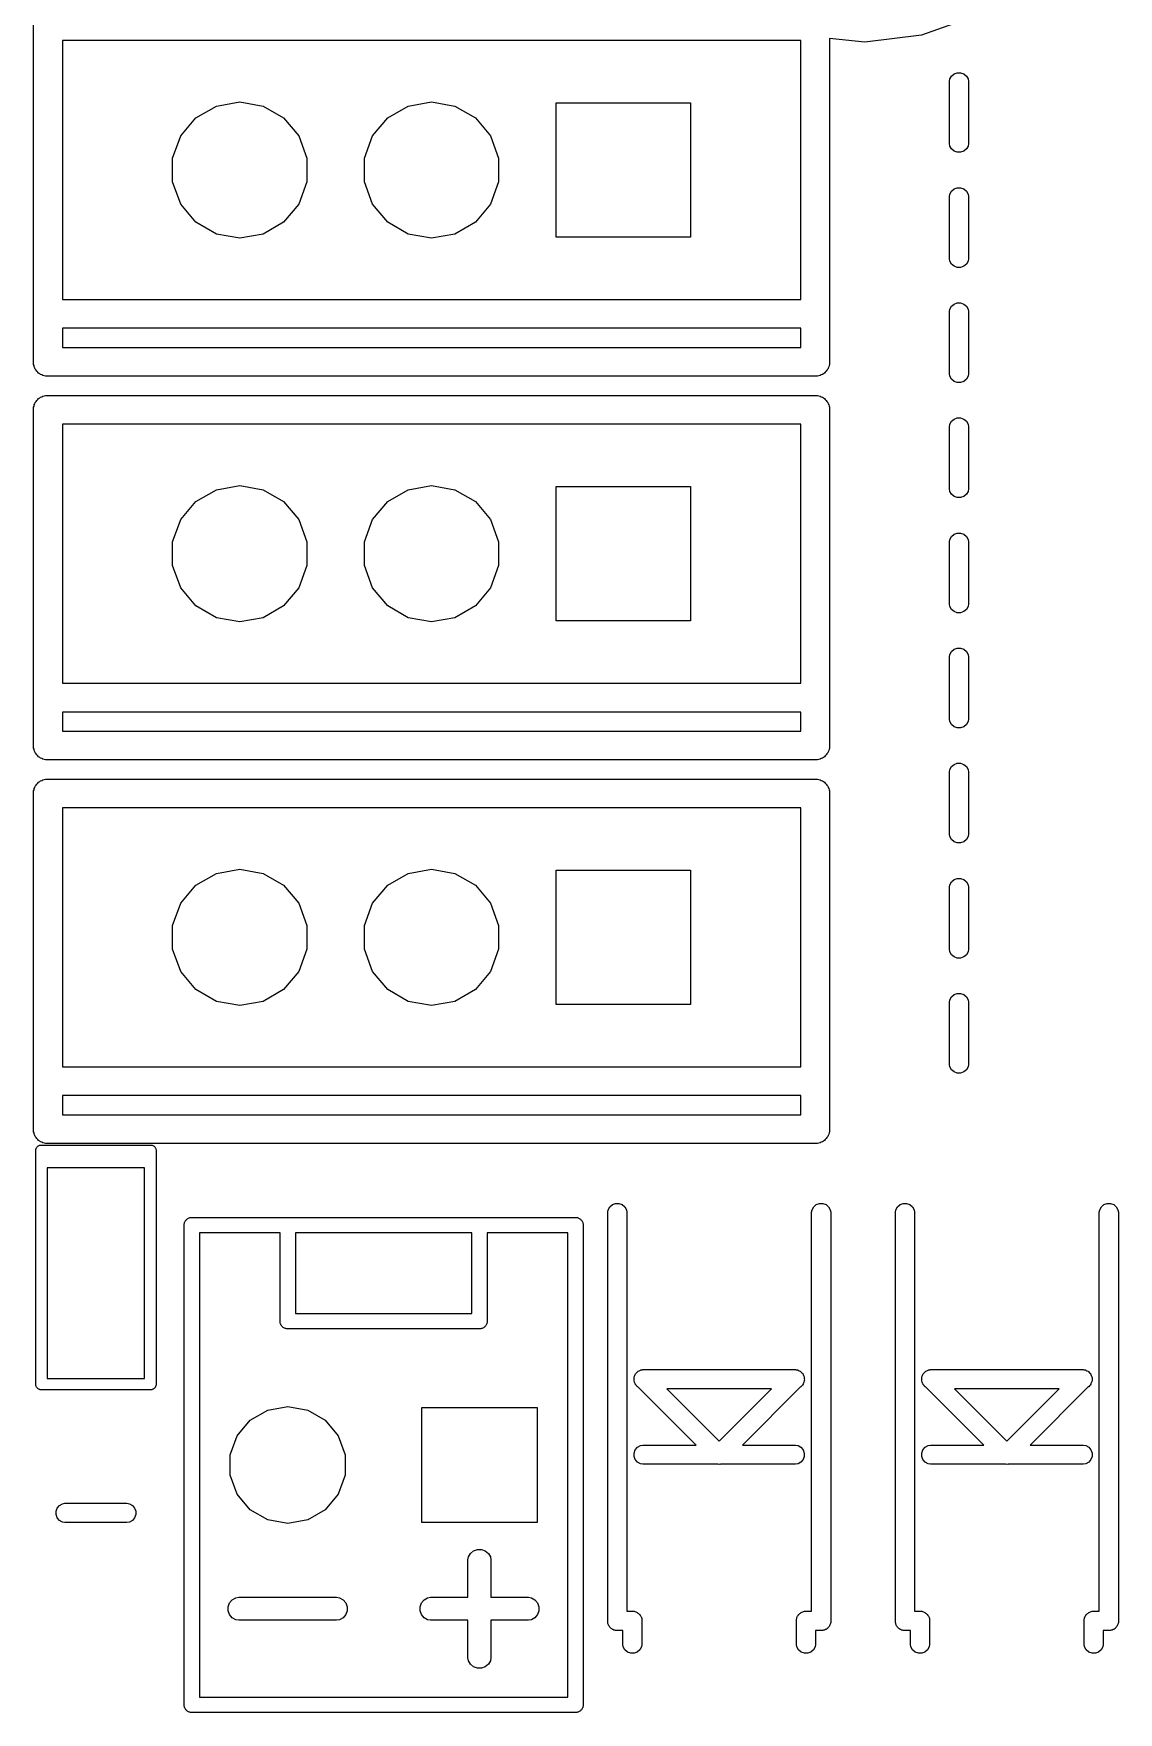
# Model space of a CAD drawing. Extents: x 51 to 149, y -134 to -32.
# Drawn here: x 66.48 to 80.85, y -133.45 to -111.22 of the extents above; entities that cross this region are included whole.
import ezdxf

# ---------------------------------------------------------------- set-up
doc = ezdxf.new("R2010")
doc.units = 0
doc.header["$MEASUREMENT"] = 0
doc.layers.add('BLACK', color=7, linetype='CONTINUOUS')

msp = doc.modelspace()

# ---------------------------------------------------------------- linework, layer by layer
at = {"layer": 'BLACK', "linetype": 'CONTINUOUS'}
for p, q in [((66.4845, -114.952), (66.4845, -111.108)), ((78.9541, -110.993), (78.2431, -111.246)), ((66.8655, -111.316), (66.8655, -114.744)), ((76.6445, -111.316), (66.8655, -111.316)), ((76.6445, -114.744), (76.6445, -111.316)), ((77.4936, -111.335), (77.0255, -111.286)), ((77.0255, -111.286), (77.0255, -115.587)), ((78.2431, -111.246), (77.4936, -111.335)), ((78.6188, -111.824), (78.6412, -111.785)), ((78.6412, -111.785), (78.6755, -111.756)), ((78.6755, -111.756), (78.7176, -111.741)), ((78.7176, -111.741), (78.7624, -111.741)), ((78.7624, -111.741), (78.8045, -111.756)), ((78.8045, -111.756), (78.8388, -111.785)), ((78.8388, -111.785), (78.8612, -111.824)), ((78.613, -111.857), (78.6188, -111.824)), ((78.613, -112.679), (78.613, -111.857)), ((78.8612, -111.824), (78.867, -111.857)), ((78.867, -111.857), (78.867, -112.679)), ((68.6347, -112.338), (68.9063, -112.182)), ((68.9063, -112.182), (69.215, -112.127)), ((69.215, -112.127), (69.5237, -112.182)), ((69.5237, -112.182), (69.7953, -112.338)), ((71.1747, -112.338), (71.4463, -112.182)), ((71.4463, -112.182), (71.755, -112.127)), ((71.755, -112.127), (72.0637, -112.182)), ((72.0637, -112.182), (72.3353, -112.338)), ((73.406, -113.919), (73.406, -112.141)), ((73.406, -112.141), (75.184, -112.141)), ((75.184, -112.141), (75.184, -113.919)), ((68.4332, -112.579), (68.6347, -112.338)), ((69.7953, -112.338), (69.9968, -112.579)), ((70.9732, -112.579), (71.1747, -112.338)), ((72.3353, -112.338), (72.5368, -112.579)), ((68.326, -112.873), (68.4332, -112.579)), ((69.9968, -112.579), (70.104, -112.873)), ((70.866, -112.873), (70.9732, -112.579)), ((72.5368, -112.579), (72.644, -112.873)), ((78.6188, -112.712), (78.613, -112.679)), ((78.867, -112.679), (78.8612, -112.712)), ((68.326, -113.187), (68.326, -112.873)), ((70.104, -112.873), (70.104, -113.187)), ((70.866, -113.187), (70.866, -112.873)), ((72.644, -112.873), (72.644, -113.187)), ((78.6412, -112.751), (78.6188, -112.712)), ((78.6755, -112.78), (78.6412, -112.751)), ((78.7176, -112.795), (78.6755, -112.78)), ((78.7624, -112.795), (78.7176, -112.795)), ((78.8045, -112.78), (78.7624, -112.795)), ((78.8388, -112.751), (78.8045, -112.78)), ((78.8612, -112.712), (78.8388, -112.751)), ((68.4332, -113.481), (68.326, -113.187)), ((70.104, -113.187), (69.9968, -113.481)), ((70.9732, -113.481), (70.866, -113.187)), ((72.644, -113.187), (72.5368, -113.481)), ((78.613, -113.381), (78.6188, -113.348)), ((78.6188, -113.348), (78.6412, -113.309)), ((78.6412, -113.309), (78.6755, -113.28)), ((78.6755, -113.28), (78.7176, -113.265)), ((78.7176, -113.265), (78.7624, -113.265)), ((78.7624, -113.265), (78.8045, -113.28)), ((78.8045, -113.28), (78.8388, -113.309)), ((78.8388, -113.309), (78.8612, -113.348)), ((78.8612, -113.348), (78.867, -113.381)), ((68.6347, -113.722), (68.4332, -113.481)), ((69.9968, -113.481), (69.7953, -113.722)), ((71.1747, -113.722), (70.9732, -113.481)), ((72.5368, -113.481), (72.3353, -113.722)), ((78.613, -114.203), (78.613, -113.381)), ((78.867, -113.381), (78.867, -114.203)), ((68.9063, -113.878), (68.6347, -113.722)), ((69.7953, -113.722), (69.5237, -113.878)), ((71.4463, -113.878), (71.1747, -113.722)), ((72.3353, -113.722), (72.0637, -113.878)), ((69.215, -113.933), (68.9063, -113.878)), ((69.5237, -113.878), (69.215, -113.933)), ((71.755, -113.933), (71.4463, -113.878)), ((72.0637, -113.878), (71.755, -113.933)), ((75.184, -113.919), (73.406, -113.919)), ((78.6188, -114.236), (78.613, -114.203)), ((78.6412, -114.275), (78.6188, -114.236)), ((78.8612, -114.236), (78.8388, -114.275)), ((78.867, -114.203), (78.8612, -114.236)), ((78.6755, -114.304), (78.6412, -114.275)), ((78.7176, -114.319), (78.6755, -114.304)), ((78.7624, -114.319), (78.7176, -114.319)), ((78.8045, -114.304), (78.7624, -114.319)), ((78.8388, -114.275), (78.8045, -114.304)), ((66.8655, -114.744), (76.6445, -114.744)), ((78.613, -114.905), (78.6188, -114.872)), ((78.613, -115.727), (78.613, -114.905)), ((78.6188, -114.872), (78.6412, -114.833)), ((78.6412, -114.833), (78.6755, -114.804)), ((78.6755, -114.804), (78.7176, -114.789)), ((78.7176, -114.789), (78.7624, -114.789)), ((78.7624, -114.789), (78.8045, -114.804)), ((78.8045, -114.804), (78.8388, -114.833)), ((78.8388, -114.833), (78.8612, -114.872)), ((78.8612, -114.872), (78.867, -114.905)), ((78.867, -114.905), (78.867, -115.727)), ((66.4845, -115.587), (66.4845, -114.952)), ((66.4845, -114.952), (66.4845, -114.952)), ((66.8655, -115.125), (66.8655, -115.379)), ((76.6445, -115.125), (66.8655, -115.125)), ((76.6445, -115.379), (76.6445, -115.125)), ((66.4845, -115.604), (66.4845, -115.587)), ((66.4845, -115.587), (66.4845, -115.587)), ((66.8655, -115.379), (76.6445, -115.379)), ((77.0255, -115.587), (77.0255, -115.604)), ((77.0255, -115.587), (77.0255, -115.587)), ((66.4903, -115.619), (66.4845, -115.604)), ((66.4932, -115.636), (66.4903, -115.619)), ((66.5017, -115.651), (66.4932, -115.636)), ((66.5075, -115.667), (66.5017, -115.651)), ((66.5184, -115.68), (66.5075, -115.667)), ((66.5268, -115.694), (66.5184, -115.68)), ((66.5398, -115.705), (66.5268, -115.694)), ((66.5507, -115.718), (66.5398, -115.705)), ((66.5653, -115.727), (66.5507, -115.718)), ((66.5783, -115.738), (66.5653, -115.727)), ((66.5942, -115.743), (66.5783, -115.738)), ((66.6088, -115.752), (66.5942, -115.743)), ((66.6255, -115.755), (66.6088, -115.752)), ((66.6414, -115.76), (66.6255, -115.755)), ((66.6583, -115.76), (66.6414, -115.76)), ((76.8517, -115.76), (66.6583, -115.76)), ((66.6583, -115.76), (66.6583, -115.76)), ((76.8686, -115.76), (76.8517, -115.76)), ((76.8517, -115.76), (76.8517, -115.76)), ((76.8845, -115.755), (76.8686, -115.76)), ((76.9012, -115.752), (76.8845, -115.755)), ((76.9158, -115.743), (76.9012, -115.752)), ((76.9317, -115.738), (76.9158, -115.743)), ((76.9447, -115.727), (76.9317, -115.738)), ((76.9593, -115.718), (76.9447, -115.727)), ((76.9702, -115.705), (76.9593, -115.718)), ((76.9832, -115.694), (76.9702, -115.705)), ((76.9916, -115.68), (76.9832, -115.694)), ((77.0025, -115.667), (76.9916, -115.68)), ((77.0083, -115.651), (77.0025, -115.667)), ((77.0168, -115.636), (77.0083, -115.651)), ((77.0197, -115.619), (77.0168, -115.636)), ((77.0255, -115.604), (77.0197, -115.619)), ((78.6188, -115.76), (78.613, -115.727)), ((78.6412, -115.799), (78.6188, -115.76)), ((78.6755, -115.828), (78.6412, -115.799)), ((78.8388, -115.799), (78.8045, -115.828)), ((78.8612, -115.76), (78.8388, -115.799)), ((78.867, -115.727), (78.8612, -115.76)), ((66.5783, -116.037), (66.5942, -116.032)), ((66.5942, -116.032), (66.6088, -116.023)), ((66.6088, -116.023), (66.6255, -116.02)), ((66.6255, -116.02), (66.6414, -116.015)), ((66.6414, -116.015), (66.6583, -116.015)), ((66.6583, -116.015), (66.6583, -116.014)), ((66.6583, -116.014), (76.8517, -116.014)), ((76.8517, -116.014), (76.8517, -116.015)), ((76.8517, -116.015), (76.8686, -116.015)), ((76.8686, -116.015), (76.8845, -116.02)), ((76.8845, -116.02), (76.9012, -116.023)), ((76.9012, -116.023), (76.9158, -116.032)), ((76.9158, -116.032), (76.9317, -116.037)), ((78.7176, -115.843), (78.6755, -115.828)), ((78.7624, -115.843), (78.7176, -115.843)), ((78.8045, -115.828), (78.7624, -115.843)), ((66.4845, -116.171), (66.4903, -116.156)), ((66.4845, -116.188), (66.4845, -116.171)), ((66.4845, -120.032), (66.4845, -116.188)), ((66.4903, -116.156), (66.4932, -116.139)), ((66.4932, -116.139), (66.5017, -116.124)), ((66.5017, -116.124), (66.5075, -116.108)), ((66.5075, -116.108), (66.5184, -116.095)), ((66.5184, -116.095), (66.5268, -116.081)), ((66.5268, -116.081), (66.5398, -116.07)), ((66.5398, -116.07), (66.5507, -116.057)), ((66.5507, -116.057), (66.5653, -116.048)), ((66.5653, -116.048), (66.5783, -116.037)), ((76.9317, -116.037), (76.9447, -116.048)), ((76.9447, -116.048), (76.9593, -116.057)), ((76.9593, -116.057), (76.9702, -116.07)), ((76.9702, -116.07), (76.9832, -116.081)), ((76.9832, -116.081), (76.9916, -116.095)), ((76.9916, -116.095), (77.0025, -116.108)), ((77.0025, -116.108), (77.0083, -116.124)), ((77.0083, -116.124), (77.0168, -116.139)), ((77.0168, -116.139), (77.0197, -116.156)), ((77.0197, -116.156), (77.0255, -116.171)), ((77.0255, -116.171), (77.0255, -116.188)), ((77.0255, -116.188), (77.0255, -116.188)), ((77.0255, -116.188), (77.0255, -120.667)), ((66.8655, -116.395), (66.8655, -119.825)), ((76.6445, -116.395), (66.8655, -116.395)), ((76.6445, -119.825), (76.6445, -116.395)), ((78.613, -116.429), (78.6188, -116.396)), ((78.613, -117.251), (78.613, -116.429)), ((78.6188, -116.396), (78.6412, -116.357)), ((78.6412, -116.357), (78.6755, -116.328)), ((78.6755, -116.328), (78.7176, -116.313)), ((78.7176, -116.313), (78.7624, -116.313)), ((78.7624, -116.313), (78.8045, -116.328)), ((78.8045, -116.328), (78.8388, -116.357)), ((78.8388, -116.357), (78.8612, -116.396)), ((78.8612, -116.396), (78.867, -116.429)), ((78.867, -116.429), (78.867, -117.251)), ((68.6347, -117.418), (68.9063, -117.262)), ((68.9063, -117.262), (69.215, -117.207)), ((69.215, -117.207), (69.5237, -117.262)), ((69.5237, -117.262), (69.7953, -117.418)), ((71.1747, -117.418), (71.4463, -117.262)), ((71.4463, -117.262), (71.755, -117.207)), ((71.755, -117.207), (72.0637, -117.262)), ((72.0637, -117.262), (72.3353, -117.418)), ((73.406, -118.999), (73.406, -117.221)), ((73.406, -117.221), (75.184, -117.221)), ((75.184, -117.221), (75.184, -118.999)), ((78.6188, -117.284), (78.613, -117.251)), ((78.6412, -117.323), (78.6188, -117.284)), ((78.6755, -117.352), (78.6412, -117.323)), ((78.7176, -117.367), (78.6755, -117.352)), ((78.7624, -117.367), (78.7176, -117.367)), ((78.8045, -117.352), (78.7624, -117.367)), ((78.8388, -117.323), (78.8045, -117.352)), ((78.8612, -117.284), (78.8388, -117.323)), ((78.867, -117.251), (78.8612, -117.284)), ((68.4332, -117.659), (68.6347, -117.418)), ((69.7953, -117.418), (69.9968, -117.659)), ((70.9732, -117.659), (71.1747, -117.418)), ((72.3353, -117.418), (72.5368, -117.659)), ((68.326, -117.953), (68.4332, -117.659)), ((69.9968, -117.659), (70.104, -117.953)), ((70.866, -117.953), (70.9732, -117.659)), ((72.5368, -117.659), (72.644, -117.953)), ((68.326, -118.267), (68.326, -117.953)), ((70.104, -117.953), (70.104, -118.267)), ((70.866, -118.267), (70.866, -117.953)), ((72.644, -117.953), (72.644, -118.267)), ((78.613, -117.953), (78.6188, -117.92)), ((78.613, -118.775), (78.613, -117.953)), ((78.6188, -117.92), (78.6412, -117.881)), ((78.6412, -117.881), (78.6755, -117.852)), ((78.6755, -117.852), (78.7176, -117.837)), ((78.7176, -117.837), (78.7624, -117.837)), ((78.7624, -117.837), (78.8045, -117.852)), ((78.8045, -117.852), (78.8388, -117.881)), ((78.8388, -117.881), (78.8612, -117.92)), ((78.8612, -117.92), (78.867, -117.953)), ((78.867, -117.953), (78.867, -118.775)), ((68.4332, -118.561), (68.326, -118.267)), ((70.104, -118.267), (69.9968, -118.561)), ((70.9732, -118.561), (70.866, -118.267)), ((72.644, -118.267), (72.5368, -118.561)), ((68.6347, -118.802), (68.4332, -118.561)), ((69.9968, -118.561), (69.7953, -118.802)), ((71.1747, -118.802), (70.9732, -118.561)), ((72.5368, -118.561), (72.3353, -118.802)), ((68.9063, -118.958), (68.6347, -118.802)), ((69.7953, -118.802), (69.5237, -118.958)), ((71.4463, -118.958), (71.1747, -118.802)), ((72.3353, -118.802), (72.0637, -118.958)), ((78.6188, -118.808), (78.613, -118.775)), ((78.6412, -118.847), (78.6188, -118.808)), ((78.6755, -118.876), (78.6412, -118.847)), ((78.7176, -118.891), (78.6755, -118.876)), ((78.7624, -118.891), (78.7176, -118.891)), ((78.8045, -118.876), (78.7624, -118.891)), ((78.8388, -118.847), (78.8045, -118.876)), ((78.8612, -118.808), (78.8388, -118.847)), ((78.867, -118.775), (78.8612, -118.808)), ((69.215, -119.013), (68.9063, -118.958)), ((69.5237, -118.958), (69.215, -119.013)), ((71.755, -119.013), (71.4463, -118.958)), ((72.0637, -118.958), (71.755, -119.013)), ((75.184, -118.999), (73.406, -118.999)), ((78.6755, -119.376), (78.7176, -119.361)), ((78.7176, -119.361), (78.7624, -119.361)), ((78.7624, -119.361), (78.8045, -119.376)), ((78.613, -119.477), (78.6188, -119.444)), ((78.613, -120.299), (78.613, -119.477)), ((78.6188, -119.444), (78.6412, -119.405)), ((78.6412, -119.405), (78.6755, -119.376)), ((78.8045, -119.376), (78.8388, -119.405)), ((78.8388, -119.405), (78.8612, -119.444)), ((78.8612, -119.444), (78.867, -119.477)), ((78.867, -119.477), (78.867, -120.299)), ((66.4845, -120.667), (66.4845, -120.032)), ((66.4845, -120.032), (66.4845, -120.032)), ((66.8655, -119.825), (76.6445, -119.825)), ((66.8655, -120.206), (66.8655, -120.459)), ((76.6445, -120.206), (66.8655, -120.206)), ((76.6445, -120.459), (76.6445, -120.206)), ((66.8655, -120.459), (76.6445, -120.459)), ((78.6188, -120.332), (78.613, -120.299)), ((78.6412, -120.371), (78.6188, -120.332)), ((78.6755, -120.4), (78.6412, -120.371)), ((78.7176, -120.415), (78.6755, -120.4)), ((78.7624, -120.415), (78.7176, -120.415)), ((78.8045, -120.4), (78.7624, -120.415)), ((78.8388, -120.371), (78.8045, -120.4)), ((78.8612, -120.332), (78.8388, -120.371)), ((78.867, -120.299), (78.8612, -120.332)), ((66.4845, -120.684), (66.4845, -120.667)), ((66.4845, -120.667), (66.4845, -120.667)), ((66.4903, -120.699), (66.4845, -120.684)), ((66.4932, -120.716), (66.4903, -120.699)), ((77.0197, -120.699), (77.0168, -120.716)), ((77.0255, -120.684), (77.0197, -120.699)), ((77.0255, -120.667), (77.0255, -120.684)), ((77.0255, -120.667), (77.0255, -120.667)), ((66.5017, -120.731), (66.4932, -120.716)), ((66.5075, -120.747), (66.5017, -120.731)), ((66.5184, -120.76), (66.5075, -120.747)), ((66.5268, -120.774), (66.5184, -120.76)), ((66.5398, -120.785), (66.5268, -120.774)), ((66.5507, -120.798), (66.5398, -120.785)), ((66.5653, -120.807), (66.5507, -120.798)), ((66.5783, -120.818), (66.5653, -120.807)), ((66.5942, -120.823), (66.5783, -120.818)), ((66.6088, -120.832), (66.5942, -120.823)), ((66.6255, -120.835), (66.6088, -120.832)), ((66.6414, -120.84), (66.6255, -120.835)), ((66.6583, -120.84), (66.6414, -120.84)), ((76.8517, -120.84), (66.6583, -120.84)), ((66.6583, -120.84), (66.6583, -120.84)), ((76.8686, -120.84), (76.8517, -120.84)), ((76.8517, -120.84), (76.8517, -120.84)), ((76.8845, -120.835), (76.8686, -120.84)), ((76.9012, -120.832), (76.8845, -120.835)), ((76.9158, -120.823), (76.9012, -120.832)), ((76.9317, -120.818), (76.9158, -120.823)), ((76.9447, -120.807), (76.9317, -120.818)), ((76.9593, -120.798), (76.9447, -120.807)), ((76.9702, -120.785), (76.9593, -120.798)), ((76.9832, -120.774), (76.9702, -120.785)), ((76.9916, -120.76), (76.9832, -120.774)), ((77.0025, -120.747), (76.9916, -120.76)), ((77.0083, -120.731), (77.0025, -120.747)), ((77.0168, -120.716), (77.0083, -120.731)), ((78.6412, -120.929), (78.6755, -120.9)), ((78.6755, -120.9), (78.7176, -120.885)), ((78.7176, -120.885), (78.7624, -120.885)), ((78.7624, -120.885), (78.8045, -120.9)), ((78.8045, -120.9), (78.8388, -120.929)), ((66.5398, -121.15), (66.5507, -121.137)), ((66.5507, -121.137), (66.5653, -121.128)), ((66.5653, -121.128), (66.5783, -121.117)), ((66.5783, -121.117), (66.5942, -121.112)), ((66.5942, -121.112), (66.6088, -121.103)), ((66.6088, -121.103), (66.6255, -121.1)), ((66.6255, -121.1), (66.6414, -121.095)), ((66.6414, -121.095), (66.6583, -121.095)), ((66.6583, -121.095), (66.6583, -121.094)), ((66.6583, -121.094), (76.8517, -121.094)), ((76.8517, -121.094), (76.8517, -121.095)), ((76.8517, -121.095), (76.8686, -121.095)), ((76.8686, -121.095), (76.8845, -121.1)), ((76.8845, -121.1), (76.9012, -121.103)), ((76.9012, -121.103), (76.9158, -121.112)), ((76.9158, -121.112), (76.9317, -121.117)), ((76.9317, -121.117), (76.9447, -121.128)), ((76.9447, -121.128), (76.9593, -121.137)), ((76.9593, -121.137), (76.9702, -121.15)), ((78.613, -121.001), (78.6188, -120.968)), ((78.613, -121.823), (78.613, -121.001)), ((78.6188, -120.968), (78.6412, -120.929)), ((78.8388, -120.929), (78.8612, -120.968)), ((78.8612, -120.968), (78.867, -121.001)), ((78.867, -121.001), (78.867, -121.823)), ((66.4845, -121.251), (66.4903, -121.236)), ((66.4845, -121.268), (66.4845, -121.251)), ((66.4845, -125.112), (66.4845, -121.268)), ((66.4903, -121.236), (66.4932, -121.219)), ((66.4932, -121.219), (66.5017, -121.204)), ((66.5017, -121.204), (66.5075, -121.188)), ((66.5075, -121.188), (66.5184, -121.175)), ((66.5184, -121.175), (66.5268, -121.161)), ((66.5268, -121.161), (66.5398, -121.15)), ((76.9702, -121.15), (76.9832, -121.161)), ((76.9832, -121.161), (76.9916, -121.175)), ((76.9916, -121.175), (77.0025, -121.188)), ((77.0025, -121.188), (77.0083, -121.204)), ((77.0083, -121.204), (77.0168, -121.219)), ((77.0168, -121.219), (77.0197, -121.236)), ((77.0197, -121.236), (77.0255, -121.251)), ((77.0255, -121.251), (77.0255, -121.268)), ((77.0255, -121.268), (77.0255, -121.268)), ((77.0255, -121.268), (77.0255, -125.747)), ((66.8655, -121.475), (66.8655, -124.904)), ((76.6445, -121.475), (66.8655, -121.475)), ((76.6445, -124.904), (76.6445, -121.475)), ((78.6188, -121.856), (78.613, -121.823)), ((78.6412, -121.895), (78.6188, -121.856)), ((78.6755, -121.924), (78.6412, -121.895)), ((78.7176, -121.939), (78.6755, -121.924)), ((78.7624, -121.939), (78.7176, -121.939)), ((78.8045, -121.924), (78.7624, -121.939)), ((78.8388, -121.895), (78.8045, -121.924)), ((78.8612, -121.856), (78.8388, -121.895)), ((78.867, -121.823), (78.8612, -121.856)), ((68.6347, -122.498), (68.9063, -122.342)), ((68.9063, -122.342), (69.215, -122.287)), ((69.215, -122.287), (69.5237, -122.342)), ((69.5237, -122.342), (69.7953, -122.498)), ((71.1747, -122.498), (71.4463, -122.342)), ((71.4463, -122.342), (71.755, -122.287)), ((71.755, -122.287), (72.0637, -122.342)), ((72.0637, -122.342), (72.3353, -122.498)), ((73.406, -124.079), (73.406, -122.301)), ((73.406, -122.301), (75.184, -122.301)), ((75.184, -122.301), (75.184, -124.079)), ((78.6188, -122.492), (78.6412, -122.453)), ((78.6412, -122.453), (78.6755, -122.424)), ((78.6755, -122.424), (78.7176, -122.409)), ((78.7176, -122.409), (78.7624, -122.409)), ((78.7624, -122.409), (78.8045, -122.424)), ((78.8045, -122.424), (78.8388, -122.453)), ((78.8388, -122.453), (78.8612, -122.492)), ((68.4332, -122.739), (68.6347, -122.498)), ((69.7953, -122.498), (69.9968, -122.739)), ((70.9732, -122.739), (71.1747, -122.498)), ((72.3353, -122.498), (72.5368, -122.739)), ((78.613, -122.525), (78.6188, -122.492)), ((78.613, -123.347), (78.613, -122.525)), ((78.8612, -122.492), (78.867, -122.525)), ((78.867, -122.525), (78.867, -123.347)), ((68.326, -123.033), (68.4332, -122.739)), ((69.9968, -122.739), (70.104, -123.033)), ((70.866, -123.033), (70.9732, -122.739)), ((72.5368, -122.739), (72.644, -123.033)), ((68.326, -123.347), (68.326, -123.033)), ((70.104, -123.033), (70.104, -123.347)), ((70.866, -123.347), (70.866, -123.033)), ((72.644, -123.033), (72.644, -123.347)), ((68.4332, -123.641), (68.326, -123.347)), ((70.104, -123.347), (69.9968, -123.641)), ((70.9732, -123.641), (70.866, -123.347)), ((72.644, -123.347), (72.5368, -123.641)), ((78.6188, -123.38), (78.613, -123.347)), ((78.867, -123.347), (78.8612, -123.38)), ((78.6412, -123.419), (78.6188, -123.38)), ((78.6755, -123.448), (78.6412, -123.419)), ((78.7176, -123.463), (78.6755, -123.448)), ((78.7624, -123.463), (78.7176, -123.463)), ((78.8045, -123.448), (78.7624, -123.463)), ((78.8388, -123.419), (78.8045, -123.448)), ((78.8612, -123.38), (78.8388, -123.419)), ((68.6347, -123.882), (68.4332, -123.641)), ((69.9968, -123.641), (69.7953, -123.882)), ((71.1747, -123.882), (70.9732, -123.641)), ((72.5368, -123.641), (72.3353, -123.882)), ((68.9063, -124.038), (68.6347, -123.882)), ((69.7953, -123.882), (69.5237, -124.038)), ((71.4463, -124.038), (71.1747, -123.882)), ((72.3353, -123.882), (72.0637, -124.038)), ((78.613, -124.049), (78.6188, -124.016)), ((78.6188, -124.016), (78.6412, -123.977)), ((78.6412, -123.977), (78.6755, -123.948)), ((78.6755, -123.948), (78.7176, -123.933)), ((78.7176, -123.933), (78.7624, -123.933)), ((78.7624, -123.933), (78.8045, -123.948)), ((78.8045, -123.948), (78.8388, -123.977)), ((78.8388, -123.977), (78.8612, -124.016)), ((78.8612, -124.016), (78.867, -124.049)), ((69.215, -124.093), (68.9063, -124.038)), ((69.5237, -124.038), (69.215, -124.093)), ((71.755, -124.093), (71.4463, -124.038)), ((72.0637, -124.038), (71.755, -124.093)), ((75.184, -124.079), (73.406, -124.079)), ((78.613, -124.871), (78.613, -124.049)), ((78.867, -124.049), (78.867, -124.871)), ((66.8655, -124.904), (76.6445, -124.904)), ((78.6188, -124.904), (78.613, -124.871)), ((78.6412, -124.943), (78.6188, -124.904)), ((78.8612, -124.904), (78.8388, -124.943)), ((78.867, -124.871), (78.8612, -124.904)), ((66.4845, -125.747), (66.4845, -125.112)), ((66.4845, -125.112), (66.4845, -125.112)), ((78.6755, -124.972), (78.6412, -124.943)), ((78.7176, -124.987), (78.6755, -124.972)), ((78.7624, -124.987), (78.7176, -124.987)), ((78.8045, -124.972), (78.7624, -124.987)), ((78.8388, -124.943), (78.8045, -124.972)), ((66.8655, -125.285), (66.8655, -125.539)), ((76.6445, -125.285), (66.8655, -125.285)), ((76.6445, -125.539), (76.6445, -125.285)), ((66.8655, -125.539), (76.6445, -125.539)), ((66.4845, -125.764), (66.4845, -125.747)), ((66.4845, -125.747), (66.4845, -125.747)), ((66.4903, -125.779), (66.4845, -125.764)), ((66.4932, -125.796), (66.4903, -125.779)), ((66.5017, -125.811), (66.4932, -125.796)), ((66.5075, -125.827), (66.5017, -125.811)), ((77.0083, -125.811), (77.0025, -125.827)), ((77.0168, -125.796), (77.0083, -125.811)), ((77.0197, -125.779), (77.0168, -125.796)), ((77.0255, -125.764), (77.0197, -125.779)), ((77.0255, -125.747), (77.0255, -125.764)), ((77.0255, -125.747), (77.0255, -125.747)), ((66.5184, -125.84), (66.5075, -125.827)), ((66.5138, -126.002), (66.5161, -125.995)), ((66.5138, -126.008), (66.5138, -126.002)), ((66.5138, -129.112), (66.5138, -126.008)), ((66.5161, -125.995), (66.5173, -125.989)), ((66.5173, -125.989), (66.5207, -125.983)), ((66.5268, -125.854), (66.5184, -125.84)), ((66.5207, -125.983), (66.523, -125.976)), ((66.523, -125.976), (66.5273, -125.971)), ((66.5398, -125.865), (66.5268, -125.854)), ((66.5273, -125.971), (66.5307, -125.965)), ((66.5307, -125.965), (66.5359, -125.961)), ((66.5359, -125.961), (66.5403, -125.956)), ((66.5507, -125.878), (66.5398, -125.865)), ((66.5403, -125.956), (66.5461, -125.952)), ((66.5461, -125.952), (66.5513, -125.948)), ((66.5653, -125.887), (66.5507, -125.878)), ((66.5513, -125.948), (66.5577, -125.946)), ((66.5577, -125.946), (66.5635, -125.942)), ((66.5635, -125.942), (66.5702, -125.941)), ((66.5783, -125.898), (66.5653, -125.887)), ((66.5702, -125.941), (66.5766, -125.939)), ((66.5766, -125.939), (66.5833, -125.939)), ((66.5942, -125.903), (66.5783, -125.898)), ((66.5833, -125.939), (66.5833, -125.939)), ((66.5833, -125.939), (68.0367, -125.939)), ((66.6088, -125.912), (66.5942, -125.903)), ((66.6255, -125.915), (66.6088, -125.912)), ((66.6414, -125.92), (66.6255, -125.915)), ((66.6583, -125.92), (66.6414, -125.92)), ((76.8517, -125.92), (66.6583, -125.92)), ((66.6583, -125.92), (66.6583, -125.92)), ((68.0367, -125.939), (68.0434, -125.939)), ((68.0367, -125.939), (68.0367, -125.939)), ((68.0434, -125.939), (68.0498, -125.941)), ((68.0498, -125.941), (68.0565, -125.942)), ((68.0565, -125.942), (68.0623, -125.946)), ((68.0623, -125.946), (68.0687, -125.948)), ((68.0687, -125.948), (68.0739, -125.952)), ((68.0739, -125.952), (68.0797, -125.956)), ((68.0797, -125.956), (68.0841, -125.961)), ((68.0841, -125.961), (68.0893, -125.965)), ((68.0893, -125.965), (68.0927, -125.971)), ((68.0927, -125.971), (68.097, -125.976)), ((68.097, -125.976), (68.0993, -125.983)), ((68.0993, -125.983), (68.1027, -125.989)), ((68.1027, -125.989), (68.1039, -125.995)), ((68.1039, -125.995), (68.1062, -126.002)), ((68.1062, -126.002), (68.1062, -126.008)), ((68.1062, -126.008), (68.1062, -126.008)), ((68.1062, -126.008), (68.1062, -129.112)), ((76.8686, -125.92), (76.8517, -125.92)), ((76.8517, -125.92), (76.8517, -125.92)), ((76.8845, -125.915), (76.8686, -125.92)), ((76.9012, -125.912), (76.8845, -125.915)), ((76.9158, -125.903), (76.9012, -125.912)), ((76.9317, -125.898), (76.9158, -125.903)), ((76.9447, -125.887), (76.9317, -125.898)), ((76.9593, -125.878), (76.9447, -125.887)), ((76.9702, -125.865), (76.9593, -125.878)), ((76.9832, -125.854), (76.9702, -125.865)), ((76.9916, -125.84), (76.9832, -125.854)), ((77.0025, -125.827), (76.9916, -125.84)), ((66.6662, -126.241), (66.6662, -129.029)), ((67.9538, -126.241), (66.6662, -126.241)), ((67.9538, -129.029), (67.9538, -126.241)), ((68.5079, -126.928), (68.5137, -126.921)), ((68.5137, -126.921), (68.5215, -126.916)), ((68.5215, -126.916), (68.5284, -126.911)), ((68.5284, -126.911), (68.5369, -126.908)), ((68.5369, -126.908), (68.5447, -126.903)), ((68.5447, -126.903), (68.5536, -126.901)), ((68.5536, -126.901), (68.5621, -126.898)), ((68.5621, -126.898), (73.6779, -126.898)), ((73.6779, -126.898), (73.6864, -126.901)), ((73.6864, -126.901), (73.6953, -126.903)), ((73.6953, -126.903), (73.7031, -126.908)), ((73.7031, -126.908), (73.7116, -126.911)), ((73.7116, -126.911), (73.7185, -126.916)), ((73.7185, -126.916), (73.7263, -126.921)), ((73.7263, -126.921), (73.7321, -126.928)), ((74.088, -126.829), (74.0938, -126.796)), ((74.088, -132.218), (74.088, -126.829)), ((74.0938, -126.796), (74.1162, -126.757)), ((74.1162, -126.757), (74.1505, -126.728)), ((74.1505, -126.728), (74.1926, -126.713)), ((74.1926, -126.713), (74.2374, -126.713)), ((74.2374, -126.713), (74.2795, -126.728)), ((74.2795, -126.728), (74.3138, -126.757)), ((74.3138, -126.757), (74.3362, -126.796)), ((74.3362, -126.796), (74.342, -126.829)), ((74.342, -126.829), (74.342, -132.113)), ((76.788, -126.829), (76.7938, -126.796)), ((76.788, -132.113), (76.788, -126.829)), ((76.7938, -126.796), (76.8162, -126.757)), ((76.8162, -126.757), (76.8505, -126.728)), ((76.8505, -126.728), (76.8926, -126.713)), ((76.8926, -126.713), (76.9374, -126.713)), ((76.9374, -126.713), (76.9795, -126.728)), ((76.9795, -126.728), (77.0138, -126.757)), ((77.0138, -126.757), (77.0362, -126.796)), ((77.0362, -126.796), (77.042, -126.829)), ((77.042, -126.829), (77.042, -132.262)), ((77.898, -126.829), (77.9038, -126.796)), ((77.898, -132.218), (77.898, -126.829)), ((77.9038, -126.796), (77.9262, -126.757)), ((77.9262, -126.757), (77.9605, -126.728)), ((77.9605, -126.728), (78.0026, -126.713)), ((78.0026, -126.713), (78.0474, -126.713)), ((78.0474, -126.713), (78.0895, -126.728)), ((78.0895, -126.728), (78.1238, -126.757)), ((78.1238, -126.757), (78.1462, -126.796)), ((78.1462, -126.796), (78.152, -126.829)), ((78.152, -126.829), (78.152, -132.113)), ((80.598, -126.829), (80.6038, -126.796)), ((80.598, -132.113), (80.598, -126.829)), ((80.6038, -126.796), (80.6262, -126.757)), ((80.6262, -126.757), (80.6605, -126.728)), ((80.6605, -126.728), (80.7026, -126.713)), ((80.7026, -126.713), (80.7474, -126.713)), ((80.7474, -126.713), (80.7895, -126.728)), ((80.7895, -126.728), (80.8238, -126.757)), ((80.8238, -126.757), (80.8462, -126.796)), ((80.8462, -126.796), (80.852, -126.829)), ((80.852, -126.829), (80.852, -132.262)), ((68.4784, -126.982), (68.4815, -126.974)), ((68.4784, -126.991), (68.4784, -126.982)), ((68.4784, -133.332), (68.4784, -126.991)), ((68.4815, -126.974), (68.4831, -126.965)), ((68.4831, -126.965), (68.4876, -126.957)), ((68.4876, -126.957), (68.4907, -126.948)), ((68.4907, -126.948), (68.4965, -126.942)), ((68.4965, -126.942), (68.501, -126.934)), ((68.501, -126.934), (68.5079, -126.928)), ((69.7484, -127.102), (68.6816, -127.102)), ((68.6816, -127.102), (68.6816, -133.248)), ((69.7484, -128.252), (69.7484, -127.102)), ((69.9516, -127.102), (69.9516, -128.168)), ((72.2884, -127.102), (69.9516, -127.102)), ((72.2884, -128.168), (72.2884, -127.102)), ((73.5584, -127.102), (72.4916, -127.102)), ((72.4916, -127.102), (72.4916, -128.288)), ((73.5584, -133.248), (73.5584, -127.102)), ((73.7321, -126.928), (73.739, -126.934)), ((73.739, -126.934), (73.7435, -126.942)), ((73.7435, -126.942), (73.7493, -126.948)), ((73.7493, -126.948), (73.7524, -126.957)), ((73.7524, -126.957), (73.7569, -126.965)), ((73.7569, -126.965), (73.7585, -126.974)), ((73.7585, -126.974), (73.7616, -126.982)), ((73.7616, -126.982), (73.7616, -133.368)), ((69.7484, -128.288), (69.7484, -128.252)), ((69.9516, -128.168), (72.2884, -128.168)), ((69.7515, -128.296), (69.7484, -128.288)), ((69.7531, -128.305), (69.7515, -128.296)), ((69.7576, -128.313), (69.7531, -128.305)), ((69.7607, -128.322), (69.7576, -128.313)), ((69.7665, -128.328), (69.7607, -128.322)), ((69.771, -128.336), (69.7665, -128.328)), ((69.7779, -128.342), (69.771, -128.336)), ((69.7837, -128.349), (69.7779, -128.342)), ((69.7915, -128.354), (69.7837, -128.349)), ((69.7984, -128.359), (69.7915, -128.354)), ((69.8069, -128.362), (69.7984, -128.359)), ((69.8147, -128.367), (69.8069, -128.362)), ((69.8236, -128.369), (69.8147, -128.367)), ((69.8321, -128.372), (69.8236, -128.369)), ((72.4079, -128.372), (69.8321, -128.372)), ((72.4164, -128.369), (72.4079, -128.372)), ((72.4253, -128.367), (72.4164, -128.369)), ((72.4331, -128.362), (72.4253, -128.367)), ((72.4416, -128.359), (72.4331, -128.362)), ((72.4485, -128.354), (72.4416, -128.359)), ((72.4563, -128.349), (72.4485, -128.354)), ((72.4621, -128.342), (72.4563, -128.349)), ((72.469, -128.336), (72.4621, -128.342)), ((72.4735, -128.328), (72.469, -128.336)), ((72.4793, -128.322), (72.4735, -128.328)), ((72.4824, -128.313), (72.4793, -128.322)), ((72.4869, -128.305), (72.4824, -128.313)), ((72.4885, -128.296), (72.4869, -128.305)), ((72.4916, -128.288), (72.4885, -128.296)), ((74.491, -128.934), (74.5063, -128.927)), ((74.5063, -128.927), (74.5209, -128.919)), ((74.5209, -128.919), (74.5265, -128.918)), ((74.5265, -128.918), (74.5316, -128.915)), ((74.5316, -128.915), (74.5484, -128.914)), ((74.5484, -128.914), (74.5539, -128.913)), ((74.5539, -128.913), (74.5595, -128.913)), ((74.5595, -128.913), (74.5762, -128.912)), ((74.5762, -128.912), (74.5817, -128.913)), ((74.5817, -128.913), (76.5483, -128.913)), ((76.5483, -128.913), (76.5538, -128.912)), ((76.5538, -128.912), (76.5705, -128.913)), ((76.5705, -128.913), (76.5761, -128.913)), ((76.5761, -128.913), (76.5816, -128.914)), ((76.5816, -128.914), (76.5984, -128.915)), ((76.5984, -128.915), (76.6035, -128.918)), ((76.6035, -128.918), (76.6091, -128.919)), ((76.6091, -128.919), (76.6237, -128.927)), ((76.6237, -128.927), (76.639, -128.934)), ((78.301, -128.934), (78.3163, -128.927)), ((78.3163, -128.927), (78.3309, -128.919)), ((78.3309, -128.919), (78.3365, -128.918)), ((78.3365, -128.918), (78.3416, -128.915)), ((78.3416, -128.915), (78.3584, -128.914)), ((78.3584, -128.914), (78.3639, -128.913)), ((78.3639, -128.913), (78.3695, -128.913)), ((78.3695, -128.913), (78.3862, -128.912)), ((78.3862, -128.912), (78.3917, -128.913)), ((78.3917, -128.913), (80.3583, -128.913)), ((80.3583, -128.913), (80.3638, -128.912)), ((80.3638, -128.912), (80.3805, -128.913)), ((80.3805, -128.913), (80.3861, -128.913)), ((80.3861, -128.913), (80.3916, -128.914)), ((80.3916, -128.914), (80.4084, -128.915)), ((80.4084, -128.915), (80.4135, -128.918)), ((80.4135, -128.918), (80.4191, -128.919)), ((80.4191, -128.919), (80.4337, -128.927)), ((80.4337, -128.927), (80.449, -128.934)), ((66.5138, -129.118), (66.5138, -129.112)), ((66.5138, -129.112), (66.5138, -129.112)), ((66.5161, -129.125), (66.5138, -129.118)), ((66.5173, -129.131), (66.5161, -129.125)), ((66.5207, -129.137), (66.5173, -129.131)), ((66.523, -129.144), (66.5207, -129.137)), ((66.5273, -129.149), (66.523, -129.144)), ((66.5307, -129.155), (66.5273, -129.149)), ((66.6662, -129.029), (67.9538, -129.029)), ((68.0927, -129.149), (68.0893, -129.155)), ((68.097, -129.144), (68.0927, -129.149)), ((68.0993, -129.137), (68.097, -129.144)), ((68.1027, -129.131), (68.0993, -129.137)), ((68.1039, -129.125), (68.1027, -129.131)), ((68.1062, -129.118), (68.1039, -129.125)), ((68.1062, -129.112), (68.1062, -129.112)), ((68.1062, -129.112), (68.1062, -129.118)), ((74.4365, -129.051), (74.438, -129.034)), ((74.438, -129.057), (74.4365, -129.051)), ((74.438, -129.018), (74.4399, -129.012)), ((74.438, -129.034), (74.438, -129.018)), ((74.438, -129.062), (74.438, -129.057)), ((74.4438, -129.078), (74.438, -129.062)), ((74.4399, -129.012), (74.4404, -129.007)), ((74.4404, -129.007), (74.4476, -128.991)), ((74.4481, -129.094), (74.4438, -129.078)), ((74.4476, -128.991), (74.4533, -128.976)), ((74.4514, -129.099), (74.4481, -129.094)), ((74.4533, -129.104), (74.4514, -129.099)), ((74.4533, -128.976), (74.457, -128.971)), ((74.4642, -129.117), (74.4533, -129.104)), ((74.457, -128.971), (74.4594, -128.966)), ((74.4594, -128.966), (74.4713, -128.954)), ((74.4673, -129.122), (74.4642, -129.117)), ((74.4713, -129.126), (74.4673, -129.122)), ((74.4713, -128.954), (74.4821, -128.941)), ((74.4821, -129.139), (74.4713, -129.126)), ((74.4821, -128.941), (74.487, -128.938)), ((74.487, -129.142), (74.4821, -129.139)), ((74.487, -128.938), (74.491, -128.934)), ((75.2584, -129.913), (74.487, -129.142)), ((76.643, -129.142), (75.8716, -129.913)), ((76.639, -128.934), (76.643, -128.938)), ((76.643, -128.938), (76.6479, -128.941)), ((76.6479, -129.139), (76.643, -129.142)), ((76.6479, -128.941), (76.6587, -128.954)), ((76.6587, -129.126), (76.6479, -129.139)), ((76.6587, -128.954), (76.6706, -128.966)), ((76.6627, -129.122), (76.6587, -129.126)), ((76.6658, -129.117), (76.6627, -129.122)), ((76.6767, -129.104), (76.6658, -129.117)), ((76.6706, -128.966), (76.673, -128.971)), ((76.673, -128.971), (76.6767, -128.976)), ((76.6767, -128.976), (76.6824, -128.991)), ((76.6786, -129.099), (76.6767, -129.104)), ((76.6819, -129.094), (76.6786, -129.099)), ((76.6862, -129.078), (76.6819, -129.094)), ((76.6824, -128.991), (76.6896, -129.007)), ((76.692, -129.062), (76.6862, -129.078)), ((76.6896, -129.007), (76.6901, -129.012)), ((76.6901, -129.012), (76.692, -129.018)), ((76.692, -129.018), (76.692, -129.034)), ((76.692, -129.034), (76.6935, -129.051)), ((76.6935, -129.051), (76.692, -129.057)), ((76.692, -129.057), (76.692, -129.062)), ((78.2465, -129.051), (78.248, -129.034)), ((78.248, -129.057), (78.2465, -129.051)), ((78.248, -129.018), (78.2499, -129.012)), ((78.248, -129.034), (78.248, -129.018)), ((78.248, -129.062), (78.248, -129.057)), ((78.2538, -129.078), (78.248, -129.062)), ((78.2499, -129.012), (78.2504, -129.007)), ((78.2504, -129.007), (78.2576, -128.991)), ((78.2581, -129.094), (78.2538, -129.078)), ((78.2576, -128.991), (78.2633, -128.976)), ((78.2614, -129.099), (78.2581, -129.094)), ((78.2633, -129.104), (78.2614, -129.099)), ((78.2633, -128.976), (78.267, -128.971)), ((78.2742, -129.117), (78.2633, -129.104)), ((78.267, -128.971), (78.2694, -128.966)), ((78.2694, -128.966), (78.2813, -128.954)), ((78.2773, -129.122), (78.2742, -129.117)), ((78.2813, -129.126), (78.2773, -129.122)), ((78.2813, -128.954), (78.2921, -128.941)), ((78.2921, -129.139), (78.2813, -129.126)), ((78.2921, -128.941), (78.297, -128.938)), ((78.297, -129.142), (78.2921, -129.139)), ((78.297, -128.938), (78.301, -128.934)), ((79.0684, -129.913), (78.297, -129.142)), ((80.453, -129.142), (79.6816, -129.913)), ((80.449, -128.934), (80.453, -128.938)), ((80.453, -128.938), (80.4579, -128.941)), ((80.4579, -129.139), (80.453, -129.142)), ((80.4579, -128.941), (80.4687, -128.954)), ((80.4687, -129.126), (80.4579, -129.139)), ((80.4687, -128.954), (80.4806, -128.966)), ((80.4727, -129.122), (80.4687, -129.126)), ((80.4758, -129.117), (80.4727, -129.122)), ((80.4867, -129.104), (80.4758, -129.117)), ((80.4806, -128.966), (80.483, -128.971)), ((80.483, -128.971), (80.4867, -128.976)), ((80.4867, -128.976), (80.4924, -128.991)), ((80.4886, -129.099), (80.4867, -129.104)), ((80.4919, -129.094), (80.4886, -129.099)), ((80.4962, -129.078), (80.4919, -129.094)), ((80.4924, -128.991), (80.4996, -129.007)), ((80.502, -129.062), (80.4962, -129.078)), ((80.4996, -129.007), (80.5001, -129.012)), ((80.5001, -129.012), (80.502, -129.018)), ((80.502, -129.018), (80.502, -129.034)), ((80.502, -129.034), (80.5035, -129.051)), ((80.5035, -129.051), (80.502, -129.057)), ((80.502, -129.057), (80.502, -129.062)), ((66.5359, -129.159), (66.5307, -129.155)), ((66.5403, -129.164), (66.5359, -129.159)), ((66.5461, -129.168), (66.5403, -129.164)), ((66.5513, -129.172), (66.5461, -129.168)), ((66.5577, -129.174), (66.5513, -129.172)), ((66.5635, -129.178), (66.5577, -129.174)), ((66.5702, -129.179), (66.5635, -129.178)), ((66.5766, -129.181), (66.5702, -129.179)), ((66.5833, -129.181), (66.5766, -129.181)), ((68.0367, -129.181), (66.5833, -129.181)), ((66.5833, -129.181), (66.5833, -129.181)), ((68.0434, -129.181), (68.0367, -129.181)), ((68.0367, -129.181), (68.0367, -129.181)), ((68.0498, -129.179), (68.0434, -129.181)), ((68.0565, -129.178), (68.0498, -129.179)), ((68.0623, -129.174), (68.0565, -129.178)), ((68.0687, -129.172), (68.0623, -129.174)), ((68.0739, -129.168), (68.0687, -129.172)), ((68.0797, -129.164), (68.0739, -129.168)), ((68.0841, -129.159), (68.0797, -129.164)), ((68.0893, -129.155), (68.0841, -129.159)), ((74.8716, -129.167), (75.565, -129.86)), ((76.2584, -129.167), (74.8716, -129.167)), ((75.565, -129.86), (76.2584, -129.167)), ((78.6816, -129.167), (79.375, -129.86)), ((80.0684, -129.167), (78.6816, -129.167)), ((79.375, -129.86), (80.0684, -129.167)), ((69.1799, -129.788), (69.3526, -129.582)), ((69.3526, -129.582), (69.5854, -129.448)), ((69.5854, -129.448), (69.85, -129.401)), ((69.85, -129.401), (70.1146, -129.448)), ((70.1146, -129.448), (70.3474, -129.582)), ((70.3474, -129.582), (70.5201, -129.788)), ((71.628, -130.937), (71.628, -129.413)), ((71.628, -129.413), (73.152, -129.413)), ((73.152, -129.413), (73.152, -130.937)), ((69.088, -130.041), (69.1799, -129.788)), ((70.5201, -129.788), (70.612, -130.041)), ((74.438, -130.018), (74.4533, -129.976)), ((74.438, -130.062), (74.438, -130.018)), ((74.4533, -129.976), (74.4821, -129.941)), ((74.4821, -129.941), (74.5209, -129.919)), ((74.5209, -129.919), (74.5539, -129.913)), ((74.5539, -129.913), (75.2584, -129.913)), ((75.8716, -129.913), (76.5761, -129.913)), ((76.5761, -129.913), (76.6091, -129.919)), ((76.6091, -129.919), (76.6479, -129.941)), ((76.6479, -129.941), (76.6767, -129.976)), ((76.6767, -129.976), (76.692, -130.018)), ((76.692, -130.018), (76.692, -130.062)), ((78.248, -130.018), (78.2633, -129.976)), ((78.248, -130.062), (78.248, -130.018)), ((78.2633, -129.976), (78.2921, -129.941)), ((78.2921, -129.941), (78.3309, -129.919)), ((78.3309, -129.919), (78.3639, -129.913)), ((78.3639, -129.913), (79.0684, -129.913)), ((79.6816, -129.913), (80.3861, -129.913)), ((80.3861, -129.913), (80.4191, -129.919)), ((80.4191, -129.919), (80.4579, -129.941)), ((80.4579, -129.941), (80.4867, -129.976)), ((80.4867, -129.976), (80.502, -130.018)), ((80.502, -130.018), (80.502, -130.062)), ((69.088, -130.309), (69.088, -130.041)), ((70.612, -130.041), (70.612, -130.309)), ((74.4533, -130.104), (74.438, -130.062)), ((74.4821, -130.139), (74.4533, -130.104)), ((74.5209, -130.161), (74.4821, -130.139)), ((74.5539, -130.167), (74.5209, -130.161)), ((75.5483, -130.167), (74.5539, -130.167)), ((75.5538, -130.168), (75.5483, -130.167)), ((75.565, -130.167), (75.5538, -130.168)), ((75.5762, -130.168), (75.565, -130.167)), ((75.5817, -130.167), (75.5762, -130.168)), ((76.5761, -130.167), (75.5817, -130.167)), ((76.6091, -130.161), (76.5761, -130.167)), ((76.6479, -130.139), (76.6091, -130.161)), ((76.6767, -130.104), (76.6479, -130.139)), ((76.692, -130.062), (76.6767, -130.104)), ((78.2633, -130.104), (78.248, -130.062)), ((78.2921, -130.139), (78.2633, -130.104)), ((78.3309, -130.161), (78.2921, -130.139)), ((78.3639, -130.167), (78.3309, -130.161)), ((79.3583, -130.167), (78.3639, -130.167)), ((79.3638, -130.168), (79.3583, -130.167)), ((79.375, -130.167), (79.3638, -130.168)), ((79.3862, -130.168), (79.375, -130.167)), ((79.3917, -130.167), (79.3862, -130.168)), ((80.3861, -130.167), (79.3917, -130.167)), ((80.4191, -130.161), (80.3861, -130.167)), ((80.4579, -130.139), (80.4191, -130.161)), ((80.4867, -130.104), (80.4579, -130.139)), ((80.502, -130.062), (80.4867, -130.104)), ((69.1799, -130.562), (69.088, -130.309)), ((70.612, -130.309), (70.5201, -130.562)), ((66.8271, -130.711), (66.8659, -130.689)), ((66.8659, -130.689), (66.8989, -130.683)), ((66.8989, -130.683), (67.7211, -130.683)), ((67.7211, -130.683), (67.7541, -130.689)), ((67.7541, -130.689), (67.7929, -130.711)), ((69.3526, -130.768), (69.1799, -130.562)), ((70.5201, -130.562), (70.3474, -130.768)), ((66.783, -130.788), (66.7983, -130.746)), ((66.783, -130.832), (66.783, -130.788)), ((66.7983, -130.874), (66.783, -130.832)), ((66.7983, -130.746), (66.8271, -130.711)), ((66.8271, -130.909), (66.7983, -130.874)), ((66.8659, -130.931), (66.8271, -130.909)), ((67.7929, -130.909), (67.7541, -130.931)), ((67.7929, -130.711), (67.8217, -130.746)), ((67.8217, -130.874), (67.7929, -130.909)), ((67.8217, -130.746), (67.837, -130.788)), ((67.837, -130.832), (67.8217, -130.874)), ((67.837, -130.788), (67.837, -130.832)), ((69.5854, -130.902), (69.3526, -130.768)), ((69.85, -130.949), (69.5854, -130.902)), ((70.1146, -130.902), (69.85, -130.949)), ((70.3474, -130.768), (70.1146, -130.902)), ((66.8989, -130.937), (66.8659, -130.931)), ((67.7211, -130.937), (66.8989, -130.937)), ((67.7541, -130.931), (67.7211, -130.937)), ((73.152, -130.937), (71.628, -130.937)), ((72.2446, -131.392), (72.2715, -131.346)), ((72.2715, -131.346), (72.3126, -131.311)), ((72.3126, -131.311), (72.3631, -131.293)), ((72.3631, -131.293), (72.4169, -131.293)), ((72.4169, -131.293), (72.4674, -131.311)), ((72.4674, -131.311), (72.5085, -131.346)), ((72.5085, -131.346), (72.5354, -131.392)), ((72.2376, -131.432), (72.2446, -131.392)), ((72.2376, -131.928), (72.2376, -131.432)), ((72.5354, -131.392), (72.5424, -131.432)), ((72.5424, -131.432), (72.5424, -131.928)), ((69.0626, -132.053), (69.081, -132.003)), ((69.081, -132.003), (69.1155, -131.961)), ((69.1155, -131.961), (69.1621, -131.935)), ((69.1621, -131.935), (69.2017, -131.928)), ((69.2017, -131.928), (70.4983, -131.928)), ((70.4983, -131.928), (70.5379, -131.935)), ((70.5379, -131.935), (70.5845, -131.961)), ((70.5845, -131.961), (70.619, -132.003)), ((70.619, -132.003), (70.6374, -132.053)), ((71.6026, -132.053), (71.621, -132.003)), ((71.621, -132.003), (71.6555, -131.961)), ((71.6555, -131.961), (71.7021, -131.935)), ((71.7021, -131.935), (71.7417, -131.928)), ((71.7417, -131.928), (72.2376, -131.928)), ((72.5424, -131.928), (73.0383, -131.928)), ((73.0383, -131.928), (73.0779, -131.935)), ((73.0779, -131.935), (73.1245, -131.961)), ((73.1245, -131.961), (73.159, -132.003)), ((73.159, -132.003), (73.1774, -132.053)), ((69.0626, -132.107), (69.0626, -132.053)), ((69.081, -132.157), (69.0626, -132.107)), ((69.1155, -132.199), (69.081, -132.157)), ((69.1621, -132.225), (69.1155, -132.199)), ((69.2017, -132.232), (69.1621, -132.225)), ((70.4983, -132.232), (69.2017, -132.232)), ((70.5379, -132.225), (70.4983, -132.232)), ((70.5845, -132.199), (70.5379, -132.225)), ((70.619, -132.157), (70.5845, -132.199)), ((70.6374, -132.107), (70.619, -132.157)), ((70.6374, -132.053), (70.6374, -132.107)), ((71.6026, -132.107), (71.6026, -132.053)), ((71.621, -132.157), (71.6026, -132.107)), ((71.6555, -132.199), (71.621, -132.157)), ((71.7021, -132.225), (71.6555, -132.199)), ((71.7417, -132.232), (71.7021, -132.225)), ((72.2376, -132.232), (71.7417, -132.232)), ((72.2376, -132.728), (72.2376, -132.232)), ((73.0383, -132.232), (72.5424, -132.232)), ((72.5424, -132.232), (72.5424, -132.728)), ((73.0779, -132.225), (73.0383, -132.232)), ((73.1245, -132.199), (73.0779, -132.225)), ((73.159, -132.157), (73.1245, -132.199)), ((73.1774, -132.107), (73.159, -132.157)), ((73.1774, -132.053), (73.1774, -132.107)), ((74.088, -132.262), (74.088, -132.218)), ((74.088, -132.218), (74.088, -132.218)), ((74.0919, -132.273), (74.088, -132.262)), ((74.342, -132.113), (74.4374, -132.113)), ((74.4374, -132.113), (74.448, -132.117)), ((74.448, -132.117), (74.4591, -132.119)), ((74.4591, -132.119), (74.4689, -132.124)), ((74.4689, -132.124), (74.4795, -132.128)), ((74.4795, -132.128), (74.4881, -132.136)), ((74.4881, -132.136), (74.4979, -132.141)), ((74.4979, -132.141), (74.5051, -132.15)), ((74.5051, -132.15), (74.5138, -132.157)), ((74.5138, -132.157), (74.5194, -132.167)), ((74.5194, -132.167), (74.5267, -132.176)), ((74.5267, -132.176), (74.5305, -132.186)), ((74.5305, -132.186), (74.5362, -132.196)), ((74.5362, -132.196), (74.5381, -132.207)), ((74.5381, -132.207), (74.542, -132.218)), ((74.542, -132.218), (74.542, -132.551)), ((76.588, -132.218), (76.5919, -132.207)), ((76.588, -132.229), (76.588, -132.218)), ((76.588, -132.551), (76.588, -132.229)), ((76.5919, -132.207), (76.5938, -132.196)), ((76.5938, -132.196), (76.5995, -132.186)), ((76.5995, -132.186), (76.6033, -132.176)), ((76.6033, -132.176), (76.6106, -132.167)), ((76.6106, -132.167), (76.6162, -132.157)), ((76.6162, -132.157), (76.6249, -132.15)), ((76.6249, -132.15), (76.6321, -132.141)), ((76.6321, -132.141), (76.6419, -132.136)), ((76.6419, -132.136), (76.6505, -132.128)), ((76.6505, -132.128), (76.6611, -132.124)), ((76.6611, -132.124), (76.6709, -132.119)), ((76.6709, -132.119), (76.682, -132.117)), ((76.682, -132.117), (76.6926, -132.113)), ((76.6926, -132.113), (76.788, -132.113)), ((77.042, -132.262), (77.0381, -132.273)), ((77.898, -132.262), (77.898, -132.218)), ((77.898, -132.218), (77.898, -132.218)), ((77.9019, -132.273), (77.898, -132.262)), ((78.152, -132.113), (78.2474, -132.113)), ((78.2474, -132.113), (78.258, -132.117)), ((78.258, -132.117), (78.2691, -132.119)), ((78.2691, -132.119), (78.2789, -132.124)), ((78.2789, -132.124), (78.2895, -132.128)), ((78.2895, -132.128), (78.2981, -132.136)), ((78.2981, -132.136), (78.3079, -132.141)), ((78.3079, -132.141), (78.3151, -132.15)), ((78.3151, -132.15), (78.3238, -132.157)), ((78.3238, -132.157), (78.3294, -132.167)), ((78.3294, -132.167), (78.3367, -132.176)), ((78.3367, -132.176), (78.3405, -132.186)), ((78.3405, -132.186), (78.3462, -132.196)), ((78.3462, -132.196), (78.3481, -132.207)), ((78.3481, -132.207), (78.352, -132.218)), ((78.352, -132.218), (78.352, -132.551)), ((80.398, -132.218), (80.4019, -132.207)), ((80.398, -132.229), (80.398, -132.218)), ((80.398, -132.551), (80.398, -132.229)), ((80.4019, -132.207), (80.4038, -132.196)), ((80.4038, -132.196), (80.4095, -132.186)), ((80.4095, -132.186), (80.4133, -132.176)), ((80.4133, -132.176), (80.4206, -132.167)), ((80.4206, -132.167), (80.4262, -132.157)), ((80.4262, -132.157), (80.4349, -132.15)), ((80.4349, -132.15), (80.4421, -132.141)), ((80.4421, -132.141), (80.4519, -132.136)), ((80.4519, -132.136), (80.4605, -132.128)), ((80.4605, -132.128), (80.4711, -132.124)), ((80.4711, -132.124), (80.4809, -132.119)), ((80.4809, -132.119), (80.492, -132.117)), ((80.492, -132.117), (80.5026, -132.113)), ((80.5026, -132.113), (80.598, -132.113)), ((80.852, -132.262), (80.8481, -132.273)), ((74.0938, -132.284), (74.0919, -132.273)), ((74.0995, -132.294), (74.0938, -132.284)), ((74.1033, -132.304), (74.0995, -132.294)), ((74.1106, -132.313), (74.1033, -132.304)), ((74.1162, -132.323), (74.1106, -132.313)), ((74.1249, -132.33), (74.1162, -132.323)), ((74.1321, -132.339), (74.1249, -132.33)), ((74.1419, -132.344), (74.1321, -132.339)), ((74.1505, -132.352), (74.1419, -132.344)), ((74.1611, -132.356), (74.1505, -132.352)), ((74.1709, -132.361), (74.1611, -132.356)), ((74.182, -132.363), (74.1709, -132.361)), ((74.1926, -132.367), (74.182, -132.363)), ((74.288, -132.367), (74.1926, -132.367)), ((74.288, -132.551), (74.288, -132.367)), ((76.9374, -132.367), (76.842, -132.367)), ((76.842, -132.367), (76.842, -132.551)), ((76.948, -132.363), (76.9374, -132.367)), ((76.9591, -132.361), (76.948, -132.363)), ((76.9689, -132.356), (76.9591, -132.361)), ((76.9795, -132.352), (76.9689, -132.356)), ((76.9881, -132.344), (76.9795, -132.352)), ((76.9979, -132.339), (76.9881, -132.344)), ((77.0051, -132.33), (76.9979, -132.339)), ((77.0138, -132.323), (77.0051, -132.33)), ((77.0194, -132.313), (77.0138, -132.323)), ((77.0267, -132.304), (77.0194, -132.313)), ((77.0305, -132.294), (77.0267, -132.304)), ((77.0362, -132.284), (77.0305, -132.294)), ((77.0381, -132.273), (77.0362, -132.284)), ((77.9038, -132.284), (77.9019, -132.273)), ((77.9095, -132.294), (77.9038, -132.284)), ((77.9133, -132.304), (77.9095, -132.294)), ((77.9206, -132.313), (77.9133, -132.304)), ((77.9262, -132.323), (77.9206, -132.313)), ((77.9349, -132.33), (77.9262, -132.323)), ((77.9421, -132.339), (77.9349, -132.33)), ((77.9519, -132.344), (77.9421, -132.339)), ((77.9605, -132.352), (77.9519, -132.344)), ((77.9711, -132.356), (77.9605, -132.352)), ((77.9809, -132.361), (77.9711, -132.356)), ((77.992, -132.363), (77.9809, -132.361)), ((78.0026, -132.367), (77.992, -132.363)), ((78.098, -132.367), (78.0026, -132.367)), ((78.098, -132.551), (78.098, -132.367)), ((80.7474, -132.367), (80.652, -132.367)), ((80.652, -132.367), (80.652, -132.551)), ((80.758, -132.363), (80.7474, -132.367)), ((80.7691, -132.361), (80.758, -132.363)), ((80.7789, -132.356), (80.7691, -132.361)), ((80.7895, -132.352), (80.7789, -132.356)), ((80.7981, -132.344), (80.7895, -132.352)), ((80.8079, -132.339), (80.7981, -132.344)), ((80.8151, -132.33), (80.8079, -132.339)), ((80.8238, -132.323), (80.8151, -132.33)), ((80.8294, -132.313), (80.8238, -132.323)), ((80.8367, -132.304), (80.8294, -132.313)), ((80.8405, -132.294), (80.8367, -132.304)), ((80.8462, -132.284), (80.8405, -132.294)), ((80.8481, -132.273), (80.8462, -132.284)), ((74.2938, -132.584), (74.288, -132.551)), ((74.3162, -132.623), (74.2938, -132.584)), ((74.3505, -132.652), (74.3162, -132.623)), ((74.3926, -132.667), (74.3505, -132.652)), ((74.4374, -132.667), (74.3926, -132.667)), ((74.4795, -132.652), (74.4374, -132.667)), ((74.5138, -132.623), (74.4795, -132.652)), ((74.5362, -132.584), (74.5138, -132.623)), ((74.542, -132.551), (74.5362, -132.584)), ((76.5938, -132.584), (76.588, -132.551)), ((76.6162, -132.623), (76.5938, -132.584)), ((76.6505, -132.652), (76.6162, -132.623)), ((76.6926, -132.667), (76.6505, -132.652)), ((76.7374, -132.667), (76.6926, -132.667)), ((76.7795, -132.652), (76.7374, -132.667)), ((76.8138, -132.623), (76.7795, -132.652)), ((76.8362, -132.584), (76.8138, -132.623)), ((76.842, -132.551), (76.8362, -132.584)), ((78.1038, -132.584), (78.098, -132.551)), ((78.1262, -132.623), (78.1038, -132.584)), ((78.1605, -132.652), (78.1262, -132.623)), ((78.2026, -132.667), (78.1605, -132.652)), ((78.2474, -132.667), (78.2026, -132.667)), ((78.2895, -132.652), (78.2474, -132.667)), ((78.3238, -132.623), (78.2895, -132.652)), ((78.3462, -132.584), (78.3238, -132.623)), ((78.352, -132.551), (78.3462, -132.584)), ((80.4038, -132.584), (80.398, -132.551)), ((80.4262, -132.623), (80.4038, -132.584)), ((80.4605, -132.652), (80.4262, -132.623)), ((80.5026, -132.667), (80.4605, -132.652)), ((80.5474, -132.667), (80.5026, -132.667)), ((80.5895, -132.652), (80.5474, -132.667)), ((80.6238, -132.623), (80.5895, -132.652)), ((80.6462, -132.584), (80.6238, -132.623)), ((80.652, -132.551), (80.6462, -132.584)), ((72.2446, -132.768), (72.2376, -132.728)), ((72.2715, -132.814), (72.2446, -132.768)), ((72.3126, -132.849), (72.2715, -132.814)), ((72.3631, -132.867), (72.3126, -132.849)), ((72.4169, -132.867), (72.3631, -132.867)), ((72.4674, -132.849), (72.4169, -132.867)), ((72.5085, -132.814), (72.4674, -132.849)), ((72.5354, -132.768), (72.5085, -132.814)), ((72.5424, -132.728), (72.5354, -132.768)), ((68.4784, -133.368), (68.4784, -133.332)), ((68.4784, -133.332), (68.4784, -133.332)), ((68.4815, -133.376), (68.4784, -133.368)), ((68.6816, -133.248), (73.5584, -133.248)), ((73.7616, -133.368), (73.7585, -133.376)), ((68.4831, -133.385), (68.4815, -133.376)), ((68.4876, -133.393), (68.4831, -133.385)), ((68.4907, -133.402), (68.4876, -133.393)), ((68.4965, -133.408), (68.4907, -133.402)), ((68.501, -133.416), (68.4965, -133.408)), ((68.5079, -133.422), (68.501, -133.416)), ((68.5137, -133.429), (68.5079, -133.422)), ((68.5215, -133.434), (68.5137, -133.429)), ((68.5284, -133.439), (68.5215, -133.434)), ((68.5369, -133.442), (68.5284, -133.439)), ((68.5447, -133.447), (68.5369, -133.442)), ((68.5536, -133.449), (68.5447, -133.447)), ((68.5621, -133.452), (68.5536, -133.449)), ((73.6779, -133.452), (68.5621, -133.452)), ((73.6864, -133.449), (73.6779, -133.452)), ((73.6953, -133.447), (73.6864, -133.449)), ((73.7031, -133.442), (73.6953, -133.447)), ((73.7116, -133.439), (73.7031, -133.442)), ((73.7185, -133.434), (73.7116, -133.439)), ((73.7263, -133.429), (73.7185, -133.434)), ((73.7321, -133.422), (73.7263, -133.429)), ((73.739, -133.416), (73.7321, -133.422)), ((73.7435, -133.408), (73.739, -133.416)), ((73.7493, -133.402), (73.7435, -133.408)), ((73.7524, -133.393), (73.7493, -133.402)), ((73.7569, -133.385), (73.7524, -133.393)), ((73.7585, -133.376), (73.7569, -133.385))]:
    msp.add_line(p, q, dxfattribs=at)

doc.saveas('drawing.dxf')
